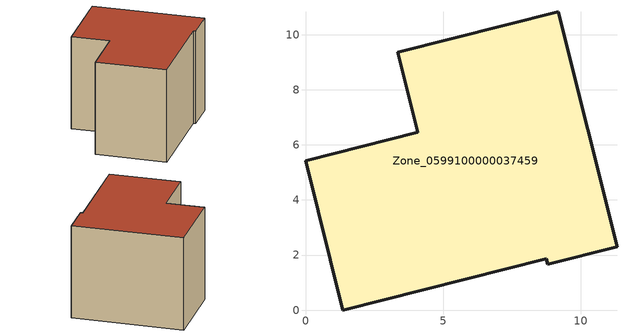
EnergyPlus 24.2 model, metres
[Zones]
Zone_0599100000037459
 floor ground (C_G): 8.79,1.67 8.75,1.86 1.36,0 0,5.43 4.08,6.46 3.35,9.37 9.17,10.83 11.31,2.3 z0
 wall outside (C_F): 8.75,1.86 8.79,1.67 11.31,2.3 9.17,10.83 3.35,9.37 4.08,6.46 0,5.43 1.36,0 8.75,1.86 z0:7.58
 roof outside (C_R): 0,5.43 1.36,0 8.75,1.86 8.79,1.67 11.31,2.3 9.17,10.83 3.35,9.37 4.08,6.46 z7.58
[BUILDING]
Pand.0599100000037459: North Axis=0; Terrain=City; Loads Convergence Tolerance Value=0.04; Temperature Convergence Tolerance Value=0.4; Solar Distribution=FullExterior; Maximum Number of Warmup Days=25; Minimum Number of Warmup Days=1
[Site:Location]
Rotterdam.The.Hague.AP_ZH_NLD Design_Conditions: Latitude=51.96; Longitude=4.45; Time Zone=1; Elevation=-4.5
[SITE:GROUNDTEMPERATURE:BUILDINGSURFACE]
18, 18, 18, 18, 18, 18, 18, 18, 18, 18, 18, 18
[MATERIAL] Thermal Absorptance=0.9; Solar Absorptance=0.7; Visible Absorptance=0.7
Name | Roughness | Thickness | Conductivity | Density | Specific Heat
G.TC.1975-1991 | MediumSmooth | 0.15 | 0.288461 | 540 | 1210
F.TC.1975-1991 | Rough | 0.3 | 0.230769 | 1920 | 840
R.TC.1975-1991 | MediumRough | 0.2 | 0.153846 | 1500 | 1000
[CONSTRUCTION]
C_G: G.TC.1975-1991
C_F: F.TC.1975-1991
C_R: R.TC.1975-1991
[ZONE]
Zone_0599100000037459: Type=1; Multiplier=1; Ceiling Height=Autocalculate; Volume=Autocalculate; Floor Area=autocalculate; Part of Total Floor Area=Yes
[ZONEINFILTRATION:DESIGNFLOWRATE]
Infil_Zone_0599100000037459: Zone or ZoneList or Space or SpaceList=Zone_0599100000037459; Schedule=AlwaysOn; Design Flow Rate Calculation Method=Flow/Area; Flow Rate per Floor Area=0.003; Constant Term Coefficient=1; Temperature Term Coefficient=0; Velocity Term Coefficient=0; Velocity Squared Term Coefficient=0
[HVACTEMPLATE:ZONE:IDEALLOADSAIRSYSTEM]
Zone_0599100000037459: Maximum Heating Supply Air Temperature=50; Minimum Cooling Supply Air Temperature=13; Maximum Heating Supply Air Humidity Ratio=0.0156; Minimum Cooling Supply Air Humidity Ratio=0.0077; Heating Limit=NoLimit; Cooling Limit=NoLimit; Dehumidification Control Type=ConstantSensibleHeatRatio; Cooling Sensible Heat Ratio=0.7; Dehumidification Setpoint=60; Humidification Control Type=None; Humidification Setpoint=30; Outdoor Air Method=None; Outdoor Air Flow Rate per Person=0.00944; Outdoor Air Flow Rate per Zone Floor Area=0; Outdoor Air Flow Rate per Zone=0; Demand Controlled Ventilation Type=None; Outdoor Air Economizer Type=NoEconomizer; Heat Recovery Type=None; Sensible Heat Recovery Effectiveness=0.7; Latent Heat Recovery Effectiveness=0.65
[ZONECONTROL:THERMOSTAT]
ThermostatControl_Zone_0599100000037459: Zone or ZoneList=Zone_0599100000037459; Control Type Schedule=DualSetpointControlType; Control 1=Thermostat_Zone_0599100000037459; Temperature Difference Between Cutout And Setpoint=0
[THERMOSTATSETPOINT:DUALSETPOINT]
Thermostat_Zone_0599100000037459: Heating Setpoint Temperature Schedule=HeatingSetpoint_Zone_0599100000037459; Cooling Setpoint Temperature Schedule=CoolingSetpoint_Zone_0599100000037459
[SCHEDULE:COMPACT]
HeatingSetpoint_Zone_0599100000037459: Through: 12/31, For: AllDays, Until: 24:00, 21
CoolingSetpoint_Zone_0599100000037459: Through: 12/31, For: AllDays, Until: 24:00, 24
DualSetpointControlType: Through: 12/31, For: AllDays, Until: 24:00, 4
AlwaysOn: Through: 12/31, For: AllDays, Until: 24:00, 1
